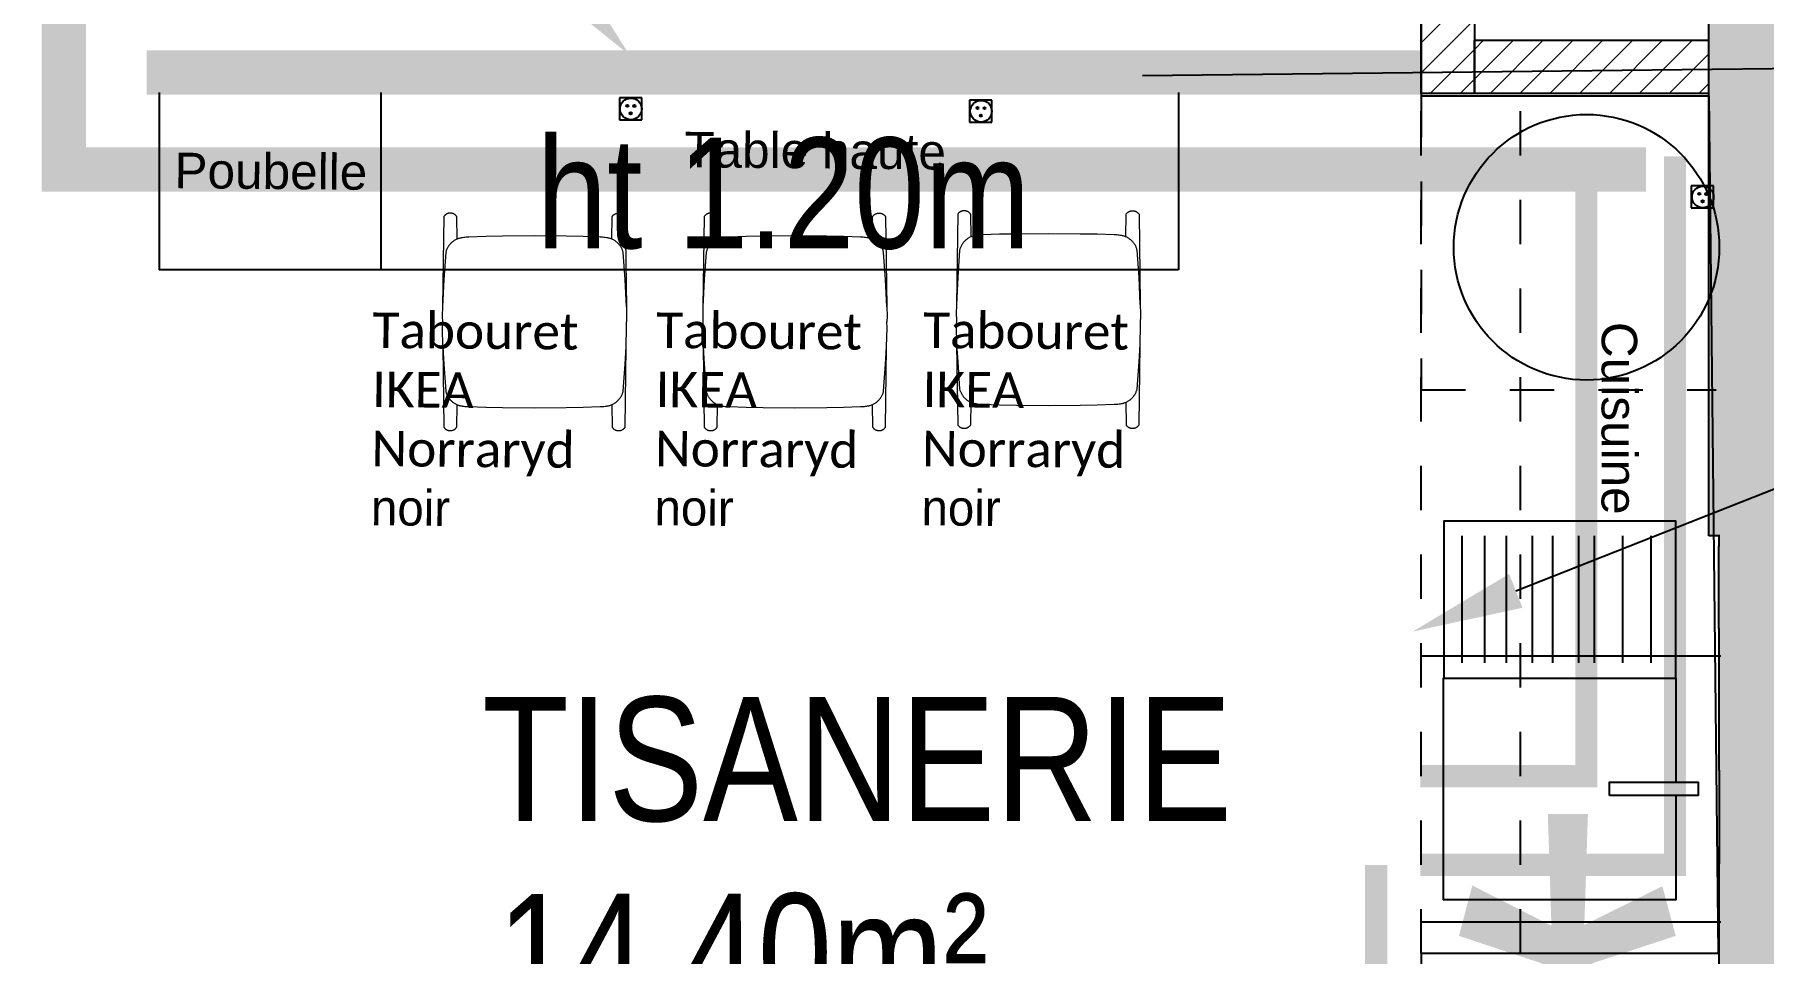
# Model space of a CAD drawing. Extents: x -28.5 to 23.1, y -8.3 to 57.2.
# Drawn here: x -10.009 to -6.109, y 3.262 to 5.335 of the extents above; entities that cross this region are included whole.
import ezdxf
from ezdxf import colors
from ezdxf.entities.mleader import LeaderData, LeaderLine
from ezdxf.math import Vec2, Vec3

# ---------------------------------------------------------------- set-up
doc = ezdxf.new("R2010")
doc.units = 0
doc.header["$LTSCALE"] = 0.001
for name, pattern in [('ACAD_ISO02W100', [15, 12, -3]), ('AXES2', [28.575, 19.05, -3.175, 3.175, -3.175]), ('CACHE', [0.375, 0.25, -0.125]), ('CACHE2', [4.7625, 3.175, -1.5875])]:
    doc.linetypes.add(name, pattern=pattern)
for name, color, linetype in [('01-STR_MACONNERIE_HACH', 252, 'Continuous'), ('01-STRUCTURE', 5, 'Continuous'), ('02-CL HACH PLATRE', 6, 'Continuous'), ('_ANNO-CONCEPT-T', 7, 'Continuous'), ('A-legende', 7, 'Continuous'), ('A-texte', 7, 'Continuous')]:
    doc.layers.add(name, color=color, linetype=linetype)
for name, color, linetype, true_color in [('04-MICRO-ZONNING', 1, 'Continuous', 0xff0000), ('04-MOBILIER', 1, 'Continuous', 0xff0000), ('A-cote', 7, 'Continuous', 0x425746), ('A-Détails', 7, 'Continuous', 0x00a500), ('A-placo', 30, 'Continuous', 0xff7f00), ('A-signalétique', 7, 'Continuous', 0x666666), ('INTERIEUR_Cotations', 5, 'Continuous', 0x0000ff), ('SA-ELEVATION', 2, 'Continuous', 0xffff00)]:
    doc.layers.add(name, color=color, linetype=linetype, true_color=true_color)
doc.layers.add('plafond', color=5, linetype='Continuous', lineweight=25, true_color=0x0000ff)
doc.layers.add('TEXTE', color=7, linetype='Continuous', lineweight=18)
doc.styles.get("Standard").update_dxf_attribs({"font": 'ARIALN.TTF'})
doc.styles.add('Y_TXT_COT', font='arial.ttf', dxfattribs={"height": 0.2})
pattern_1 = [(45, (-0.006566, -0.00019), (-0.03367596, 0.03367596), [])]

# ---------------------------------------------------------------- blocks, each defined once
blk = doc.blocks.new('Xref-R6-2018-11')
at = {"layer": '01-STR_MACONNERIE_HACH'}
h = blk.add_hatch(color=256, dxfattribs=at)
h.dxf.hatch_style = 1
h.paths.add_polyline_path([(1.9767, -0.0016), (1.974, -0.4631), (2.194, -0.4644), (2.198, 0.2183), (-3.507, 0.2228), (-3.5076, -1.2779), (-3.5077, -1.3979), (-3.5082, -2.6649), (-3.4856, -2.6649), (-3.4859, -2.7149), (-3.4844, -3.3549), (-3.4843, -3.4049), (-3.4847, -3.4049), (-3.4847, -6.3068), (-3.2001, -6.307), (-3.2, -6.207), (-3.2, -6.207), (-3.29, -6.207), (-3.29, -6.207), (-3.29, 0.0252), (-2.81, 0.0248), (-0.22, 0.0227), (0, 0)])
at = {"layer": '02-CL HACH PLATRE', "lineweight": 13, "transparency": 33554687}
h = blk.add_hatch(dxfattribs=at)
h.set_pattern_fill('ANSI31', color=256, scale=0.015)
h.set_pattern_definition(pattern_1)
h.paths.add_polyline_path([(-4.0368, 0.1026), (-4.0368, -1.6674), (-4.1568, -1.6674), (-4.1568, 0.2226), (-4.0368, 0.2226)])
h = blk.add_hatch(dxfattribs=at)
h.set_pattern_fill('ANSI31', color=256, scale=0.015)
h.set_pattern_definition(pattern_1)
h.paths.add_polyline_path([(-3.5078, -1.6676), (-3.5077, -1.5474), (-4.0368, -1.5474), (-4.0368, -1.6674)])
for p, q in [((-3.5082, -2.6649), (-3.507, 0.2228)), ((-3.4856, -2.6649), (-3.4859, -2.7149)), ((-3.4859, -2.7149), (-3.4844, -3.3549)), ((-3.4859, -2.7149), (-3.4844, -3.3549)), ((-3.4844, -3.3549), (-3.4843, -3.4049)), ((-3.4847, -6.3068), (-3.4847, -3.4049))]:
    blk.add_line(p, q)
at = {"linetype": 'Continuous'}
blk.add_lwpolyline([(-4.0368, 0.1026), (-4.0368, -1.6674), (-4.1568, -1.6674), (-4.1568, 0.2226), (-4.0368, 0.2226)], close=True, dxfattribs=at)
blk.add_lwpolyline([(-3.5078, -1.6676), (-4.0368, -1.6674), (-4.0368, -1.6674), (-4.0368, -1.5474), (-3.507, -1.5474)], dxfattribs=at)
for points in [[(-3.4856, -2.6649), (-3.5082, -2.6649)], [(-3.4843, -3.4049), (-3.4847, -3.4049)]]:
    blk.add_lwpolyline(points)
blk = doc.blocks.new('PC16A-1M')
at = {"color": 0}
for p, q in [((-1.56, 1.5), (-1.56, -1.47)), ((1.46, 1.5), (-1.56, 1.5)), ((1.46, -1.47), (1.46, 1.5)), ((-1.56, -1.47), (1.46, -1.47))]:
    blk.add_line(p, q, dxfattribs=at)
for centre, radius in [((0, 0), 1.46), ((-0.48, 0.43), 0.146), ((0.47, 0.41), 0.146), ((-0.03, -0.59), 0.146)]:
    blk.add_circle(centre, radius, dxfattribs=at)
blk = doc.blocks.new('A$C41A7100F')
at = {"layer": '04-MICRO-ZONNING', "linetype": 'ByBlock', "lineweight": -2}
for p, q in [((-19, 4.1), (-19.27, -14.85)), ((-18.96, 4.14), (-19, 4.1)), ((-18.93, 4.19), (-18.96, 4.14)), ((-18.89, 4.23), (-18.93, 4.19)), ((-18.85, 4.27), (-18.89, 4.23)), ((-18.81, 4.32), (-18.85, 4.27)), ((-18.77, 4.36), (-18.81, 4.32)), ((-18.73, 4.39), (-18.77, 4.36)), ((-18.69, 4.43), (-18.73, 4.39)), ((-18.64, 4.47), (-18.69, 4.43)), ((-18.6, 4.5), (-18.64, 4.47)), ((-18.55, 4.53), (-18.6, 4.5)), ((-18.5, 4.56), (-18.55, 4.53)), ((-18.45, 4.59), (-18.5, 4.56)), ((-18.4, 4.62), (-18.45, 4.59)), ((-18.35, 4.64), (-18.4, 4.62)), ((-18.3, 4.67), (-18.35, 4.64)), ((-18.24, 4.69), (-18.3, 4.67)), ((-18.19, 4.71), (-18.24, 4.69)), ((-18.14, 4.73), (-18.19, 4.71)), ((-18.08, 4.74), (-18.14, 4.73)), ((-18.02, 4.76), (-18.08, 4.74)), ((-17.97, 4.77), (-18.02, 4.76)), ((-17.91, 4.78), (-17.97, 4.77)), ((-17.86, 4.79), (-17.91, 4.78)), ((-17.8, 4.79), (-17.86, 4.79)), ((-17.74, 4.8), (-17.8, 4.79)), ((-17.68, 4.8), (-17.74, 4.8)), ((-17.63, 4.8), (-17.68, 4.8)), ((-17.57, 4.8), (-17.63, 4.8)), ((-17.51, 4.8), (-17.57, 4.8)), ((-17.46, 4.79), (-17.51, 4.8)), ((-17.4, 4.78), (-17.46, 4.79)), ((-17.34, 4.77), (-17.4, 4.78)), ((-17.29, 4.76), (-17.34, 4.77)), ((-17.23, 4.75), (-17.29, 4.76)), ((-17.18, 4.73), (-17.23, 4.75)), ((-17.12, 4.72), (-17.18, 4.73)), ((-17.07, 4.7), (-17.12, 4.72)), ((-17.01, 4.68), (-17.07, 4.7)), ((-16.96, 4.65), (-17.01, 4.68)), ((-16.91, 4.63), (-16.96, 4.65)), ((-16.86, 4.6), (-16.91, 4.63)), ((-16.81, 4.57), (-16.86, 4.6)), ((-16.76, 4.54), (-16.81, 4.57)), ((-16.71, 4.51), (-16.76, 4.54)), ((-16.67, 4.48), (-16.71, 4.51)), ((-16.62, 4.44), (-16.67, 4.48)), ((-16.58, 4.41), (-16.62, 4.44)), ((-16.53, 4.37), (-16.58, 4.41)), ((-16.49, 4.33), (-16.53, 4.37)), ((-16.45, 4.29), (-16.49, 4.33)), ((-16.41, 4.25), (-16.45, 4.29)), ((-16.38, 4.2), (-16.41, 4.25)), ((-16.34, 4.16), (-16.38, 4.2)), ((-16.31, 4.11), (-16.34, 4.16)), ((-16.28, 4.07), (-16.31, 4.11)), ((-16.22, -0.65), (-16.28, 4.07)), ((16.22, -0.65), (16.28, 4.07)), ((16.28, 4.07), (16.31, 4.11)), ((16.31, 4.11), (16.34, 4.16)), ((16.34, 4.16), (16.38, 4.2)), ((16.38, 4.2), (16.41, 4.25)), ((16.41, 4.25), (16.45, 4.29)), ((16.45, 4.29), (16.49, 4.33)), ((16.49, 4.33), (16.53, 4.37)), ((16.53, 4.37), (16.58, 4.41)), ((16.58, 4.41), (16.62, 4.44)), ((16.62, 4.44), (16.67, 4.48)), ((16.67, 4.48), (16.71, 4.51)), ((16.71, 4.51), (16.76, 4.54)), ((16.76, 4.54), (16.81, 4.57)), ((16.81, 4.57), (16.86, 4.6)), ((16.86, 4.6), (16.91, 4.63)), ((16.91, 4.63), (16.96, 4.65)), ((16.96, 4.65), (17.01, 4.68)), ((17.01, 4.68), (17.07, 4.7)), ((17.07, 4.7), (17.12, 4.72)), ((17.12, 4.72), (17.18, 4.73)), ((17.18, 4.73), (17.23, 4.75)), ((17.23, 4.75), (17.29, 4.76)), ((17.29, 4.76), (17.34, 4.77)), ((17.34, 4.77), (17.4, 4.78)), ((17.4, 4.78), (17.46, 4.79)), ((17.46, 4.79), (17.51, 4.8)), ((17.51, 4.8), (17.57, 4.8)), ((17.57, 4.8), (17.63, 4.8)), ((17.63, 4.8), (17.68, 4.8)), ((17.68, 4.8), (17.74, 4.8)), ((17.74, 4.8), (17.8, 4.79)), ((17.8, 4.79), (17.86, 4.79)), ((17.86, 4.79), (17.91, 4.78)), ((17.91, 4.78), (17.97, 4.77)), ((17.97, 4.77), (18.02, 4.76)), ((18.02, 4.76), (18.08, 4.74)), ((18.08, 4.74), (18.14, 4.73)), ((18.14, 4.73), (18.19, 4.71)), ((18.19, 4.71), (18.24, 4.69)), ((18.24, 4.69), (18.3, 4.67)), ((18.3, 4.67), (18.35, 4.64)), ((18.35, 4.64), (18.4, 4.62)), ((18.4, 4.62), (18.45, 4.59)), ((18.45, 4.59), (18.5, 4.56)), ((18.5, 4.56), (18.55, 4.53)), ((18.55, 4.53), (18.6, 4.5)), ((18.6, 4.5), (18.64, 4.47)), ((18.64, 4.47), (18.69, 4.43)), ((18.69, 4.43), (18.73, 4.39)), ((18.73, 4.39), (18.77, 4.36)), ((18.77, 4.36), (18.81, 4.32)), ((18.81, 4.32), (18.85, 4.27)), ((18.85, 4.27), (18.89, 4.23)), ((18.89, 4.23), (18.93, 4.19)), ((18.93, 4.19), (18.96, 4.14)), ((18.96, 4.14), (19, 4.1)), ((19, 4.1), (19.27, -14.85)), ((0, 0), (-6.67, -0.07)), ((6.67, -0.07), (0, 0)), ((-18.61, -3.44), (-19, -9.14)), ((-18.57, -3.3), (-18.61, -3.44)), ((-18.53, -3.16), (-18.57, -3.3)), ((-18.48, -3.02), (-18.53, -3.16)), ((-18.43, -2.89), (-18.48, -3.02)), ((-18.37, -2.76), (-18.43, -2.89)), ((-18.31, -2.63), (-18.37, -2.76)), ((-18.24, -2.5), (-18.31, -2.63)), ((-18.17, -2.37), (-18.24, -2.5)), ((-18.09, -2.25), (-18.17, -2.37)), ((-18.01, -2.13), (-18.09, -2.25)), ((-17.93, -2.01), (-18.01, -2.13)), ((-17.85, -1.9), (-17.93, -2.01)), ((-17.76, -1.79), (-17.85, -1.9)), ((-17.67, -1.68), (-17.76, -1.79)), ((-17.57, -1.58), (-17.67, -1.68)), ((-17.47, -1.48), (-17.57, -1.58)), ((-17.37, -1.38), (-17.47, -1.48)), ((-17.27, -1.29), (-17.37, -1.38)), ((-17.16, -1.2), (-17.27, -1.29)), ((-17.04, -1.12), (-17.16, -1.2)), ((-16.93, -1.03), (-17.04, -1.12)), ((-16.81, -0.96), (-16.93, -1.03)), ((-16.69, -0.88), (-16.81, -0.96)), ((-16.57, -0.82), (-16.69, -0.88)), ((-16.44, -0.75), (-16.57, -0.82)), ((-16.31, -0.69), (-16.44, -0.75)), ((-16.19, -0.63), (-16.31, -0.69)), ((-16.05, -0.58), (-16.19, -0.63)), ((-15.92, -0.54), (-16.05, -0.58)), ((-15.79, -0.5), (-15.92, -0.54)), ((-15.65, -0.46), (-15.79, -0.5)), ((-15.51, -0.43), (-15.65, -0.46)), ((-15.38, -0.4), (-15.51, -0.43)), ((-15.24, -0.37), (-15.38, -0.4)), ((-15.1, -0.36), (-15.24, -0.37)), ((-14.83, -0.31), (-15.1, -0.36)), ((-14.57, -0.28), (-14.83, -0.31)), ((-14.3, -0.26), (-14.57, -0.28)), ((-14.03, -0.24), (-14.3, -0.26)), ((-13.76, -0.24), (-14.03, -0.24)), ((-10.22, -0.11), (-13.76, -0.24)), ((-6.67, -0.07), (-10.22, -0.11)), ((10.22, -0.11), (6.67, -0.07)), ((13.76, -0.24), (10.22, -0.11)), ((14.03, -0.24), (13.76, -0.24)), ((14.3, -0.26), (14.03, -0.24)), ((14.57, -0.28), (14.3, -0.26)), ((14.83, -0.31), (14.57, -0.28)), ((15.1, -0.36), (14.83, -0.31)), ((15.24, -0.37), (15.1, -0.36)), ((15.38, -0.4), (15.24, -0.37)), ((15.51, -0.43), (15.38, -0.4)), ((15.65, -0.46), (15.51, -0.43)), ((15.79, -0.5), (15.65, -0.46)), ((15.92, -0.54), (15.79, -0.5)), ((16.05, -0.58), (15.92, -0.54)), ((16.19, -0.63), (16.05, -0.58)), ((16.31, -0.69), (16.19, -0.63)), ((16.44, -0.75), (16.31, -0.69)), ((16.57, -0.82), (16.44, -0.75)), ((16.69, -0.88), (16.57, -0.82)), ((16.81, -0.96), (16.69, -0.88)), ((16.93, -1.03), (16.81, -0.96)), ((17.04, -1.12), (16.93, -1.03)), ((17.16, -1.2), (17.04, -1.12)), ((17.27, -1.29), (17.16, -1.2)), ((17.37, -1.38), (17.27, -1.29)), ((17.47, -1.48), (17.37, -1.38)), ((17.57, -1.58), (17.47, -1.48)), ((17.67, -1.68), (17.57, -1.58)), ((17.76, -1.79), (17.67, -1.68)), ((17.85, -1.9), (17.76, -1.79)), ((17.93, -2.01), (17.85, -1.9)), ((18.01, -2.13), (17.93, -2.01)), ((18.09, -2.25), (18.01, -2.13)), ((18.17, -2.37), (18.09, -2.25)), ((18.24, -2.5), (18.17, -2.37)), ((18.31, -2.63), (18.24, -2.5)), ((18.37, -2.76), (18.31, -2.63)), ((18.43, -2.89), (18.37, -2.76)), ((18.48, -3.02), (18.43, -2.89)), ((18.53, -3.16), (18.48, -3.02)), ((18.57, -3.3), (18.53, -3.16)), ((18.61, -3.44), (18.57, -3.3)), ((19, -9.14), (18.61, -3.44)), ((-19, -9.14), (-19.27, -14.85)), ((19.27, -14.85), (19, -9.14)), ((-19.27, -14.85), (-19.33, -16.78)), ((-19.33, -16.78), (-19.28, -18)), ((-19.28, -18), (-19.33, -19.22)), ((19.27, -14.85), (19.33, -16.78)), ((19.33, -16.78), (19.28, -18)), ((19.33, -19.22), (19.28, -18)), ((-19.33, -19.22), (-19.27, -23.21)), ((19.24, -23.21), (19.33, -19.22)), ((-19.24, -23.21), (-19, -26.86)), ((-19.24, -23.21), (-19, -40.09)), ((19, -26.86), (19.24, -23.21)), ((19, -40.09), (19.24, -23.21)), ((-19, -26.86), (-18.61, -32.56)), ((18.61, -32.56), (19, -26.86)), ((-18.61, -32.56), (-18.57, -32.7)), ((18.57, -32.7), (18.61, -32.56)), ((-18.57, -32.7), (-18.53, -32.84)), ((-18.53, -32.84), (-18.48, -32.97)), ((-18.48, -32.97), (-18.43, -33.11)), ((-18.43, -33.11), (-18.37, -33.24)), ((-18.37, -33.24), (-18.31, -33.37)), ((-18.31, -33.37), (-18.24, -33.5)), ((-18.24, -33.5), (-18.17, -33.63)), ((-18.17, -33.63), (-18.09, -33.75)), ((-18.09, -33.75), (-18.01, -33.87)), ((-18.01, -33.87), (-17.93, -33.99)), ((-17.93, -33.99), (-17.85, -34.1)), ((-17.85, -34.1), (-17.76, -34.21)), ((-17.76, -34.21), (-17.67, -34.31)), ((-17.67, -34.31), (-17.57, -34.42)), ((-17.57, -34.42), (-17.47, -34.52)), ((-17.47, -34.52), (-17.37, -34.61)), ((-17.37, -34.61), (-17.27, -34.71)), ((-17.27, -34.71), (-17.16, -34.8)), ((-17.16, -34.8), (-17.04, -34.88)), ((-17.04, -34.88), (-16.93, -34.96)), ((-16.93, -34.96), (-16.81, -35.04)), ((-16.81, -35.04), (-16.69, -35.11)), ((-16.69, -35.11), (-16.57, -35.18)), ((-16.57, -35.18), (-16.44, -35.25)), ((-16.44, -35.25), (-16.31, -35.31)), ((-16.31, -35.31), (-16.19, -35.36)), ((-16.28, -40.06), (-16.22, -35.35)), ((-16.19, -35.36), (-16.05, -35.41)), ((-16.05, -35.41), (-15.92, -35.46)), ((-15.92, -35.46), (-15.79, -35.5)), ((-15.79, -35.5), (-15.65, -35.54)), ((-15.65, -35.54), (-15.51, -35.57)), ((-15.51, -35.57), (-15.38, -35.6)), ((-15.38, -35.6), (-15.24, -35.62)), ((-15.24, -35.62), (-15.1, -35.64)), ((-15.1, -35.64), (-14.83, -35.68)), ((-14.83, -35.68), (-14.57, -35.72)), ((-14.57, -35.72), (-14.3, -35.74)), ((-14.3, -35.74), (-14.03, -35.76)), ((-14.03, -35.76), (-13.76, -35.76)), ((-13.76, -35.76), (-10.22, -35.89)), ((-10.22, -35.89), (-6.67, -35.93)), ((-6.67, -35.93), (0, -36)), ((0, -36), (6.67, -35.93)), ((6.67, -35.93), (10.22, -35.89)), ((10.22, -35.89), (13.76, -35.76)), ((13.76, -35.76), (14.03, -35.76)), ((14.03, -35.76), (14.3, -35.74)), ((14.3, -35.74), (14.57, -35.72)), ((14.57, -35.72), (14.83, -35.68)), ((14.83, -35.68), (15.1, -35.64)), ((15.1, -35.64), (15.24, -35.62)), ((15.24, -35.62), (15.38, -35.6)), ((15.38, -35.6), (15.51, -35.57)), ((15.51, -35.57), (15.65, -35.54)), ((15.65, -35.54), (15.79, -35.5)), ((15.79, -35.5), (15.92, -35.46)), ((15.92, -35.46), (16.05, -35.41)), ((16.05, -35.41), (16.19, -35.36)), ((16.19, -35.36), (16.31, -35.31)), ((16.22, -35.35), (16.28, -40.06)), ((16.31, -35.31), (16.44, -35.25)), ((16.44, -35.25), (16.57, -35.18)), ((16.57, -35.18), (16.69, -35.11)), ((16.69, -35.11), (16.81, -35.04)), ((16.81, -35.04), (16.93, -34.96)), ((16.93, -34.96), (17.04, -34.88)), ((17.04, -34.88), (17.16, -34.8)), ((17.16, -34.8), (17.27, -34.71)), ((17.27, -34.71), (17.37, -34.61)), ((17.37, -34.61), (17.47, -34.52)), ((17.47, -34.52), (17.57, -34.42)), ((17.57, -34.42), (17.67, -34.31)), ((17.67, -34.31), (17.76, -34.21)), ((17.76, -34.21), (17.85, -34.1)), ((17.85, -34.1), (17.93, -33.99)), ((17.93, -33.99), (18.01, -33.87)), ((18.01, -33.87), (18.09, -33.75)), ((18.09, -33.75), (18.17, -33.63)), ((18.17, -33.63), (18.24, -33.5)), ((18.24, -33.5), (18.31, -33.37)), ((18.31, -33.37), (18.37, -33.24)), ((18.37, -33.24), (18.43, -33.11)), ((18.43, -33.11), (18.48, -32.97)), ((18.48, -32.97), (18.53, -32.84)), ((18.53, -32.84), (18.57, -32.7)), ((-19, -40.09), (-18.96, -40.14)), ((-18.96, -40.14), (-18.93, -40.19)), ((-18.93, -40.19), (-18.89, -40.23)), ((-18.89, -40.23), (-18.85, -40.27)), ((-18.85, -40.27), (-18.81, -40.31)), ((-18.81, -40.31), (-18.77, -40.35)), ((-18.77, -40.35), (-18.73, -40.39)), ((-18.73, -40.39), (-18.69, -40.43)), ((-18.69, -40.43), (-18.64, -40.46)), ((-18.64, -40.46), (-18.6, -40.5)), ((-18.6, -40.5), (-18.55, -40.53)), ((-18.55, -40.53), (-18.5, -40.56)), ((-18.5, -40.56), (-18.45, -40.59)), ((-18.45, -40.59), (-18.4, -40.62)), ((-18.4, -40.62), (-18.35, -40.64)), ((-18.35, -40.64), (-18.3, -40.67)), ((-18.3, -40.67), (-18.24, -40.69)), ((-18.24, -40.69), (-18.19, -40.71)), ((-18.19, -40.71), (-18.14, -40.73)), ((-18.14, -40.73), (-18.08, -40.74)), ((-18.08, -40.74), (-18.02, -40.76)), ((-18.02, -40.76), (-17.97, -40.77)), ((-17.97, -40.77), (-17.91, -40.78)), ((-17.91, -40.78), (-17.86, -40.79)), ((-17.86, -40.79), (-17.8, -40.79)), ((-17.8, -40.79), (-17.74, -40.8)), ((-17.74, -40.8), (-17.68, -40.8)), ((-17.68, -40.8), (-17.63, -40.8)), ((-17.63, -40.8), (-17.57, -40.8)), ((-17.57, -40.8), (-17.51, -40.8)), ((-17.51, -40.8), (-17.46, -40.79)), ((-17.46, -40.79), (-17.4, -40.78)), ((-17.4, -40.78), (-17.34, -40.77)), ((-17.34, -40.77), (-17.29, -40.76)), ((-17.29, -40.76), (-17.23, -40.75)), ((-17.23, -40.75), (-17.18, -40.73)), ((-17.18, -40.73), (-17.12, -40.71)), ((-17.12, -40.71), (-17.07, -40.7)), ((-17.07, -40.7), (-17.01, -40.67)), ((-17.01, -40.67), (-16.96, -40.65)), ((-16.96, -40.65), (-16.91, -40.63)), ((-16.91, -40.63), (-16.86, -40.6)), ((-16.86, -40.6), (-16.81, -40.57)), ((-16.81, -40.57), (-16.76, -40.54)), ((-16.76, -40.54), (-16.71, -40.51)), ((-16.71, -40.51), (-16.67, -40.48)), ((-16.67, -40.48), (-16.62, -40.44)), ((-16.62, -40.44), (-16.58, -40.41)), ((-16.58, -40.41), (-16.53, -40.37)), ((-16.53, -40.37), (-16.49, -40.33)), ((-16.49, -40.33), (-16.45, -40.29)), ((-16.45, -40.29), (-16.41, -40.25)), ((-16.41, -40.25), (-16.38, -40.2)), ((-16.38, -40.2), (-16.34, -40.16)), ((-16.34, -40.16), (-16.31, -40.11)), ((-16.31, -40.11), (-16.28, -40.06)), ((16.28, -40.06), (16.31, -40.11)), ((16.31, -40.11), (16.34, -40.16)), ((16.34, -40.16), (16.38, -40.2)), ((16.38, -40.2), (16.41, -40.25)), ((16.41, -40.25), (16.45, -40.29)), ((16.45, -40.29), (16.49, -40.33)), ((16.49, -40.33), (16.53, -40.37)), ((16.53, -40.37), (16.58, -40.41)), ((16.58, -40.41), (16.62, -40.44)), ((16.62, -40.44), (16.67, -40.48)), ((16.67, -40.48), (16.71, -40.51)), ((16.71, -40.51), (16.76, -40.54)), ((16.76, -40.54), (16.81, -40.57)), ((16.81, -40.57), (16.86, -40.6)), ((16.86, -40.6), (16.91, -40.63)), ((16.91, -40.63), (16.96, -40.65)), ((16.96, -40.65), (17.01, -40.67)), ((17.01, -40.67), (17.07, -40.7)), ((17.07, -40.7), (17.12, -40.71)), ((17.12, -40.71), (17.18, -40.73)), ((17.18, -40.73), (17.23, -40.75)), ((17.23, -40.75), (17.29, -40.76)), ((17.29, -40.76), (17.34, -40.77)), ((17.34, -40.77), (17.4, -40.78)), ((17.4, -40.78), (17.46, -40.79)), ((17.46, -40.79), (17.51, -40.8)), ((17.51, -40.8), (17.57, -40.8)), ((17.57, -40.8), (17.63, -40.8)), ((17.63, -40.8), (17.68, -40.8)), ((17.68, -40.8), (17.74, -40.8)), ((17.74, -40.8), (17.8, -40.79)), ((17.8, -40.79), (17.86, -40.79)), ((17.86, -40.79), (17.91, -40.78)), ((17.91, -40.78), (17.97, -40.77)), ((17.97, -40.77), (18.02, -40.76)), ((18.02, -40.76), (18.08, -40.74)), ((18.08, -40.74), (18.14, -40.73)), ((18.14, -40.73), (18.19, -40.71)), ((18.19, -40.71), (18.24, -40.69)), ((18.24, -40.69), (18.3, -40.67)), ((18.3, -40.67), (18.35, -40.64)), ((18.35, -40.64), (18.4, -40.62)), ((18.4, -40.62), (18.45, -40.59)), ((18.45, -40.59), (18.5, -40.56)), ((18.5, -40.56), (18.55, -40.53)), ((18.55, -40.53), (18.6, -40.5)), ((18.6, -40.5), (18.64, -40.46)), ((18.64, -40.46), (18.69, -40.43)), ((18.69, -40.43), (18.73, -40.39)), ((18.73, -40.39), (18.77, -40.35)), ((18.77, -40.35), (18.81, -40.31)), ((18.81, -40.31), (18.85, -40.27)), ((18.85, -40.27), (18.89, -40.23)), ((18.89, -40.23), (18.93, -40.19)), ((18.93, -40.19), (18.96, -40.14)), ((18.96, -40.14), (19, -40.09))]:
    blk.add_line(p, q, dxfattribs=at)
blk = doc.blocks.new('A$C7EFA423E')
at = {"layer": '01-STRUCTURE'}
for p, q in [((-8.3154, 0.9724), (-8.3157, 0.9224)), ((-8.3157, 0.9224), (-8.3142, 0.2824)), ((-8.3142, 0.2824), (-8.3141, 0.2324))]:
    blk.add_line(p, q, dxfattribs=at)
at = {"layer": '04-MOBILIER', "ltscale": 0.01}
for p, q in [((-11.8339, 1.9705), (-11.8339, 1.5705)), ((-11.3339, 1.9705), (-11.3339, 1.5705)), ((-9.5339, 1.9705), (-9.5339, 1.5705)), ((-9.5339, 1.5705), (-11.8339, 1.5705)), ((-8.8945, 0.9702), (-8.8945, 0.6841)), ((-8.8435, 0.9702), (-8.8435, 0.6841)), ((-8.7951, 0.9702), (-8.7951, 0.6841)), ((-8.7363, 0.9702), (-8.7363, 0.6841)), ((-8.6905, 0.9702), (-8.6905, 0.6841)), ((-8.6317, 0.9702), (-8.6317, 0.6841)), ((-8.5964, 0.9702), (-8.5964, 0.6841)), ((-8.5323, 0.9702), (-8.5323, 0.6841)), ((-8.4682, 0.9702), (-8.4682, 0.6841)), ((-8.9865, 0.6992), (-8.3108, 0.6992)), ((-8.9865, 0.0992), (-8.3108, 0.0992))]:
    blk.add_line(p, q, dxfattribs=at)
at = {"layer": '04-MOBILIER', "linetype": 'ACAD_ISO02W100', "ltscale": 0.01}
for p, q in [((-8.9865, 0.0284), (-8.9865, 1.97)), ((-8.9865, 1.9699), (-8.9865, 1.2999)), ((-8.7623, 0.0282), (-8.7623, 1.9678)), ((-8.9865, 1.2999), (-8.3214, 1.2999))]:
    blk.add_line(p, q, dxfattribs=at)
at = {"layer": '04-MOBILIER', "ltscale": 0.01}
for points in [[(-8.9357, 0.6492), (-8.412, 0.6492), (-8.412, 1.0036), (-8.9357, 1.0036)], [(-8.562, 0.3842), (-8.562, 0.4142), (-8.362, 0.4142), (-8.362, 0.3842)]]:
    blk.add_lwpolyline(points, close=True, dxfattribs=at)
blk.add_lwpolyline([(-8.412, 0.3842), (-8.412, 0.1492), (-8.9365, 0.1492), (-8.9365, 0.6492), (-8.412, 0.6492), (-8.412, 0.4142)], dxfattribs=at)
at = {"layer": 'INTERIEUR_Cotations'}
blk.add_lwpolyline([(-8.3141, 0.2324), (-8.3145, 0.2324)], dxfattribs=at)
at = {"layer": 'plafond', "lineweight": -2}
blk.add_circle((-8.6135, 1.6212), 0.2995, dxfattribs=at)
at = {"layer": 'plafond', "lineweight": -2, "xscale": 0.01669227516125703, "yscale": 0.01669227516125703, "zscale": 0.01669227516125703, "rotation": 0.0739232123309044}
for p in [(-10.7694, 1.9332), (-9.9795, 1.9281), (-8.3512, 1.7346)]:
    blk.add_blockref('PC16A-1M', p, dxfattribs=at)
at = {"layer": 'TEXTE', "xscale": 0.01076085195337994, "yscale": 0.01076085195337994, "zscale": 0.01076085195337994}
for p in [(-10.987, 1.6466), (-10.3995, 1.6466), (-9.8276, 1.6518)]:
    blk.add_blockref('A$C41A7100F', p, dxfattribs=at)
at = {"layer": '_ANNO-CONCEPT-T', "char_height": 0.08, "width": 1.472401, "attachment_point": 1}
for s, insert, rotation in [('{\\fArial|b0|i0|c0|p34;Table haute}', (-10.6486, 1.8817), 359.5012), ('{\\fArial|b0|i0|c0|p34;Poubelle}', (-11.7987, 1.8346), 359.5012), ('{\\fCalibri|b0|i0|c0|p34;Tabouret \\PIKEA\\PNorraryd \\P\\fMangal|b0|i0|c0|p2;noir}', (-11.3519, 1.4741), 359.5012), ('{\\fCalibri|b0|i0|c0|p34;Tabouret \\PIKEA\\PNorraryd \\P\\fMangal|b0|i0|c0|p2;noir}', (-10.7122, 1.4741), 359.5012), ('{\\fCalibri|b0|i0|c0|p34;Tabouret \\PIKEA\\PNorraryd \\P\\fMangal|b0|i0|c0|p2;noir}', (-10.1099, 1.4741), 359.5012), ('{\\fArial|b0|i0|c0|p34;Cuisuine}', (-8.4994, 1.4528), 269.9628)]:
    blk.add_mtext(s, dxfattribs=dict(at, insert=insert, rotation=rotation))

msp = doc.modelspace()

# ---------------------------------------------------------------- linework, layer by layer
at = {"ltscale": 0.01}
msp.add_lwpolyline([(-0.5264, 7.0874), (-6.8812, 7.0917), (-6.8812, 5.1964), (-6.2322, 5.1962), (-6.211, 3.2619), (-6.8812, 3.2621), (-6.8829, 0.5627), (-0.5526, 0.5596)], close=True, dxfattribs=at)
at = {"layer": 'A-legende', "linetype": 'CACHE', "ltscale": 2000, "const_width": 0.05}
for points in [[(-6.3085, 5.0597), (-6.3085, 3.4617), (-6.8834, 3.4617)], [(-6.9828, 3.4617), (-6.9846, 0.5627)]]:
    msp.add_lwpolyline(points, dxfattribs=at)
at = {"layer": 'A-legende', "color": 1, "linetype": 'CACHE2', "ltscale": 200, "true_color": 0xff0000, "const_width": 0.05}
msp.add_lwpolyline([(-6.5085, 5.0597), (-6.5085, 3.6617), (-6.8834, 3.6617)], dxfattribs=at)
at = {"layer": 'A-placo', "const_width": 0.1}
msp.add_lwpolyline([(-6.8828, 5.2491), (-9.7563, 5.2491)], dxfattribs=at)

# ---------------------------------------------------------------- block references
at = {"ltscale": 0.01}
msp.add_blockref('Xref-R6-2018-11', (-2.7244, 6.8691), dxfattribs=at)
at = {"layer": 'SA-ELEVATION', "ltscale": 0.01}
msp.add_blockref('A$C7EFA423E', (2.1053, 3.2337), dxfattribs=at)

# ---------------------------------------------------------------- texts
at = {"layer": 'A-cote', "color": 30, "insert": (-8.9652, 3.3961), "char_height": 0.26331, "attachment_point": 1, "rotation": 0.0792}
msp.add_mtext_dynamic_manual_height_columns('14.40m²', width=1.219524, gutter_width=12.5, heights=[0], dxfattribs=at)
at = {"layer": 'A-legende', "color": 1, "ltscale": 0.1, "true_color": 0xff0000, "insert": (-6.8181, 3.5763), "char_height": 1.1951, "attachment_point": 1}
msp.add_mtext_dynamic_manual_height_columns('*', width=0.59757, gutter_width=12.5, heights=[0], dxfattribs=at)
at = {"layer": 'A-texte', "ltscale": 0.1, "attachment_point": 1}
for s, width, insert, char_height in [('ht 1.20m', 2.537092, (-8.877, 5.1023), 0.25), ('TISANERIE', 1.401625, (-9, 3.8405), 0.27988)]:
    msp.add_mtext_dynamic_manual_height_columns(s, width=width, gutter_width=12.5, heights=[0], dxfattribs=dict(at, insert=insert, char_height=char_height))

# ---------------------------------------------------------------- next in the draw order: leaders
at = {"layer": 'A-Détails'}
ml = msp.add_multileader_mtext('Standard', dxfattribs=at)
ml.set_content('DH08', color=256, style='Y_TXT_COT')
ml.set_leader_properties()
ml.build(insert=Vec2(0, 0))
ml.multileader.update_dxf_attribs({"has_text_frame": 1, "text_left_attachment_type": 2, "text_right_attachment_type": 2, "dogleg_length": 1, "arrow_head_size": 0.25})
ctx = ml.context
ctx.base_point, ctx.char_height, ctx.arrow_head_size, ctx.landing_gap_size, ctx.plane_origin = Vec3(-11.0561, 6.3619), 0.3, 0.25, 0.1, Vec3(-14.5005, 9.2294)
ctx.left_attachment, ctx.right_attachment, ctx.text_align_type = 2, 2, 2
notes = []
notes.append((ctx, [(1, (1, 1, 0), (-9.6281, 6.3619), (-1, 0), 0.2072, [(0, [(-8.6668, 5.2881)], 0, [])])]))
ctx.mtext.insert, ctx.mtext.rotation, ctx.mtext.width, ctx.mtext.defined_height, ctx.mtext.alignment, ctx.mtext.flow_direction = Vec3(-9.9353, 6.5151), 6.283185, 0.456081, 0.1999, 3, 5
ctx.mtext.has_bg_fill, ctx.mtext.bg_color, ctx.mtext.bg_scale_factor, ctx.mtext.bg_transparency, ctx.mtext.use_window_bg_color = 1, -1027028792, 1.5, 0, 1
ml = msp.add_multileader_mtext('Standard', dxfattribs=at)
ml.set_content('DH04', color=256, style='Y_TXT_COT')
ml.set_leader_properties()
ml.build(insert=Vec2(0, 0))
ml.multileader.update_dxf_attribs({"has_text_frame": 1, "text_left_attachment_type": 2, "text_right_attachment_type": 2, "dogleg_length": 1, "arrow_head_size": 0.25})
ctx = ml.context
ctx.base_point, ctx.char_height, ctx.arrow_head_size, ctx.landing_gap_size, ctx.plane_origin = Vec3(-5.4952, 5.2621), 0.3, 0.25, 0.1, Vec3(-12.2848, 7.2499)
ctx.left_attachment, ctx.right_attachment = 2, 2
notes.append((ctx, [(0, (1, 1, 0), (-5.7024, 5.2621), (1, 0), 0.2072, [(0, [(-7.7597, 5.2394)], 0, [])])]))
ctx.mtext.insert, ctx.mtext.rotation, ctx.mtext.width, ctx.mtext.defined_height, ctx.mtext.flow_direction = Vec3(-5.3952, 5.4152), 6.283185, 0.436539, 0.1999, 5
ctx.mtext.has_bg_fill, ctx.mtext.bg_color, ctx.mtext.bg_scale_factor, ctx.mtext.bg_transparency, ctx.mtext.use_window_bg_color = 1, -1027028792, 1.5, 0, 1
ml = msp.add_multileader_mtext('Standard', dxfattribs=at)
ml.set_content('DH03', color=256, style='Y_TXT_COT')
ml.set_leader_properties()
ml.build(insert=Vec2(0, 0))
ml.multileader.update_dxf_attribs({"has_text_frame": 1, "text_left_attachment_type": 2, "text_right_attachment_type": 2, "dogleg_length": 1, "arrow_head_size": 0.25})
ctx = ml.context
ctx.base_point, ctx.char_height, ctx.arrow_head_size, ctx.landing_gap_size, ctx.plane_origin = Vec3(-5.4952, 4.4611), 0.3, 0.25, 0.1, Vec3(-12.6062, 6.361)
ctx.left_attachment, ctx.right_attachment = 2, 2
notes.append((ctx, [(0, (1, 1, 0), (-5.7024, 4.4611), (1, 0), 0.2072, [(0, [(-6.9003, 3.988)], 0, [])])]))
ctx.mtext.insert, ctx.mtext.rotation, ctx.mtext.width, ctx.mtext.defined_height, ctx.mtext.flow_direction = Vec3(-5.3952, 4.6144), 6.283185, 0.436539, 0.1999, 5
ctx.mtext.has_bg_fill, ctx.mtext.bg_color, ctx.mtext.bg_scale_factor, ctx.mtext.bg_transparency, ctx.mtext.use_window_bg_color = 1, -1027028792, 1.5, 0, 1
for ctx, leaders in notes:
    for number, flags, end, landing, length, lines in leaders:
        leader = LeaderData()
        leader.index, (leader.has_last_leader_line, leader.has_dogleg_vector, leader.attachment_direction) = number, flags
        leader.last_leader_point, leader.dogleg_vector, leader.dogleg_length = Vec3(end), Vec3(landing), length
        for number, points, colour, breaks in lines:
            line = LeaderLine()
            line.index, line.vertices, line.color, line.breaks = number, Vec3.list(points), colors.encode_raw_color(colour), breaks
            leader.lines.append(line)
        ctx.leaders.append(leader)

# ---------------------------------------------------------------- next in the draw order: linework, layer by layer
at = {"layer": 'A-signalétique', "color": 253, "linetype": 'AXES2', "ltscale": 50, "true_color": 0x999999, "const_width": 0.1}
msp.add_lwpolyline([(-0.5309, 7.2274), (-7.0461, 7.2274), (-7.0461, 5.5204), (-9.9436, 5.5204), (-9.9436, 5.0302), (-6.3739, 5.0302)], dxfattribs=at)

doc.saveas('drawing.dxf')
